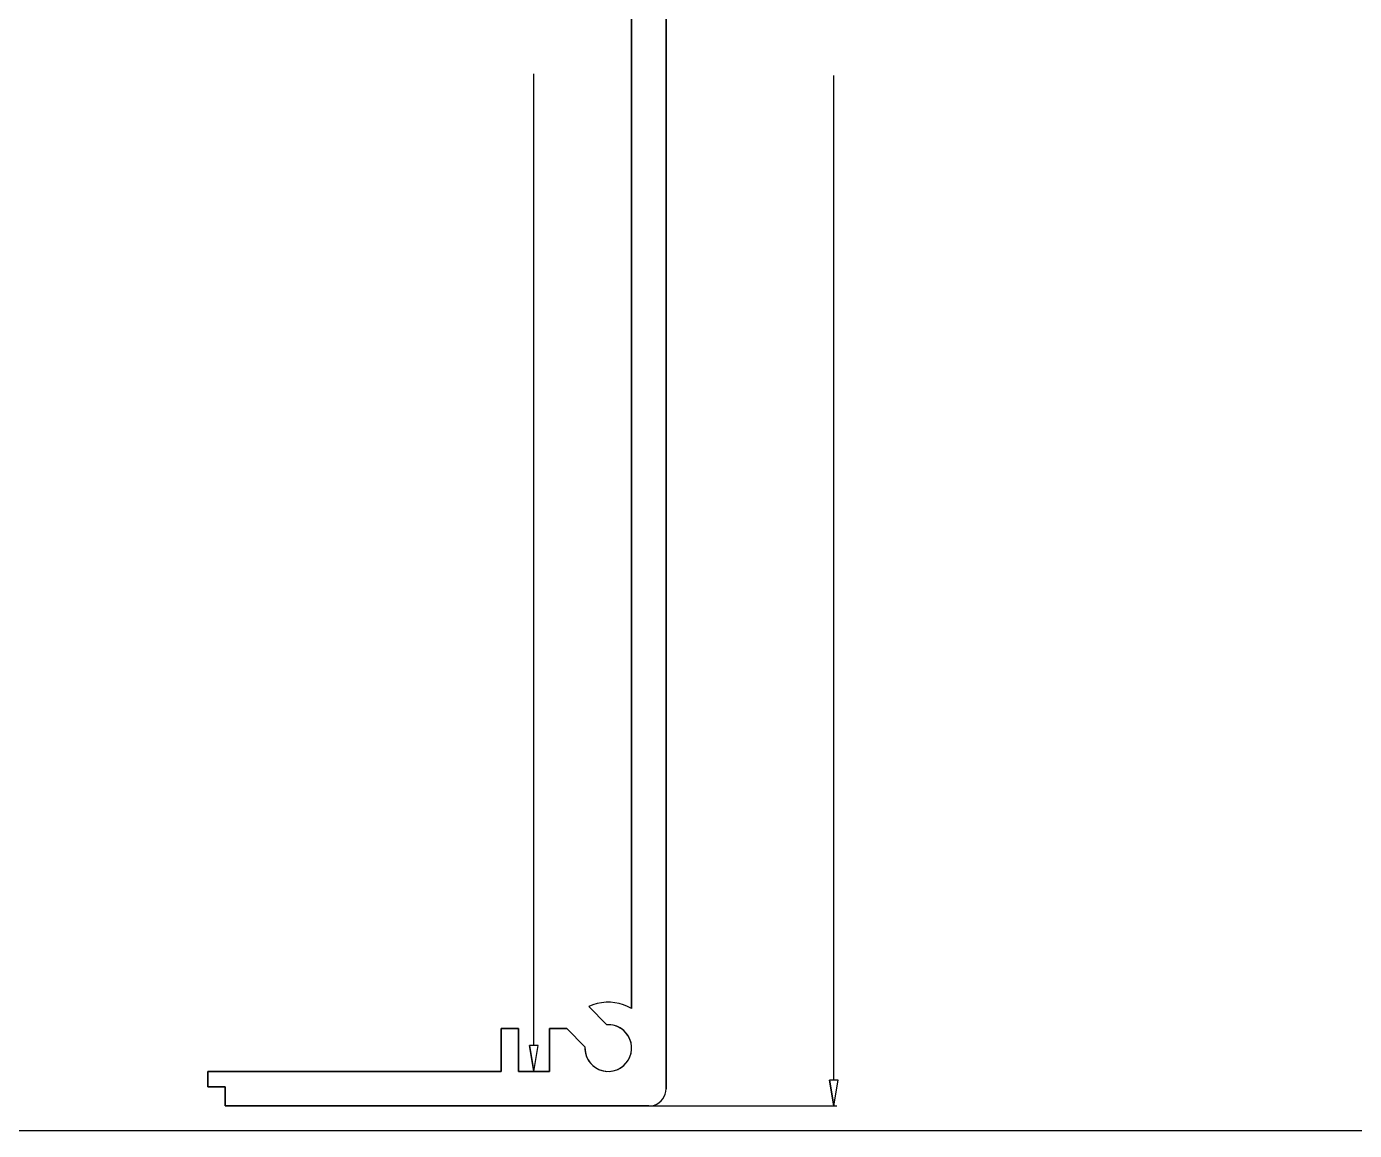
# Model space of a CAD drawing. Extents: x 0 to 21.1, y 0 to 5.7.
# Drawn here: x 7.605 to 10.562, y 0 to 2.458 of the extents above; entities that cross this region are included whole.
import ezdxf

# ---------------------------------------------------------------- set-up
doc = ezdxf.new("R2010")
doc.units = 0
doc.header["$MEASUREMENT"] = 0
doc.linetypes.add('AUSGEZOGEN', pattern=[0])
doc.layers.get('0').update_dxf_attribs({"linetype": 'AUSGEZOGEN'})

msp = doc.modelspace()

# ---------------------------------------------------------------- linework, layer by layer
for points in [[(0, 0), (21.125, 0), (21.125, 0), (21.125, 5.5556), (21.125, 5.5556), (0, 5.5556), (0, 0)], [(9.0298, 4.8307), (9.0298, 0.093)], [(9.0298, 0.093), (9.0298, 4.8307)], [(9.0298, 4.8307), (9.0298, 0.093)], [(9.0298, 0.093), (9.0298, 4.8307)], [(8.9528, 0.2713), (8.9528, 4.6523)], [(8.9528, 4.6523), (8.9528, 0.2713)], [(8.9528, 0.2713), (8.9528, 4.6523)], [(8.9528, 4.6523), (8.9528, 0.2713)], [(8.7352, 0.1893), (8.7352, 2.3528)], [(9.4029, 0.1122), (9.4029, 2.3496)], [(8.9528, 0.2713), (8.9438, 0.276), (8.9346, 0.2798), (8.9251, 0.2826), (8.9154, 0.2845), (8.9056, 0.2855), (8.8958, 0.2855), (8.886, 0.2845), (8.8763, 0.2826), (8.8667, 0.2797), (8.8574, 0.2759)], [(8.9528, 0.2713), (8.9438, 0.276), (8.9346, 0.2798), (8.9251, 0.2826), (8.9154, 0.2845), (8.9056, 0.2855), (8.8958, 0.2855), (8.886, 0.2845), (8.8763, 0.2826), (8.8667, 0.2797), (8.8574, 0.2759)], [(8.9528, 0.2713), (8.9438, 0.276), (8.9346, 0.2798), (8.9251, 0.2826), (8.9154, 0.2845), (8.9056, 0.2855), (8.8958, 0.2855), (8.886, 0.2845), (8.8763, 0.2826), (8.8667, 0.2797), (8.8574, 0.2759)], [(8.9528, 0.2713), (8.9438, 0.276), (8.9346, 0.2798), (8.9251, 0.2826), (8.9154, 0.2845), (8.9056, 0.2855), (8.8958, 0.2855), (8.886, 0.2845), (8.8763, 0.2826), (8.8667, 0.2797), (8.8574, 0.2759)], [(8.9528, 0.2713), (8.9438, 0.276), (8.9346, 0.2798), (8.9251, 0.2826), (8.9154, 0.2845), (8.9056, 0.2855), (8.8958, 0.2855), (8.886, 0.2845), (8.8763, 0.2826), (8.8667, 0.2797), (8.8574, 0.2759)], [(8.9528, 0.2713), (8.9438, 0.276), (8.9346, 0.2798), (8.9251, 0.2826), (8.9154, 0.2845), (8.9056, 0.2855), (8.8958, 0.2855), (8.886, 0.2845), (8.8763, 0.2826), (8.8667, 0.2797), (8.8574, 0.2759)], [(8.9528, 0.2713), (8.9438, 0.276), (8.9346, 0.2798), (8.9251, 0.2826), (8.9154, 0.2845), (8.9056, 0.2855), (8.8958, 0.2855), (8.886, 0.2845), (8.8763, 0.2826), (8.8667, 0.2797), (8.8574, 0.2759)], [(8.9528, 0.2713), (8.9438, 0.276), (8.9346, 0.2798), (8.9251, 0.2826), (8.9154, 0.2845), (8.9056, 0.2855), (8.8958, 0.2855), (8.886, 0.2845), (8.8763, 0.2826), (8.8667, 0.2797), (8.8574, 0.2759)], [(8.9528, 0.2713), (8.9438, 0.276), (8.9346, 0.2798), (8.9251, 0.2826), (8.9154, 0.2845), (8.9056, 0.2855), (8.8958, 0.2855), (8.886, 0.2845), (8.8763, 0.2826), (8.8667, 0.2797), (8.8574, 0.2759)], [(8.9528, 0.2713), (8.9438, 0.276), (8.9346, 0.2798), (8.9251, 0.2826), (8.9154, 0.2845), (8.9056, 0.2855), (8.8958, 0.2855), (8.886, 0.2845), (8.8763, 0.2826), (8.8667, 0.2797), (8.8574, 0.2759)], [(8.8979, 0.2354), (8.8574, 0.2759), (8.8979, 0.2354)], [(8.8574, 0.2759), (8.8574, 0.2759)], [(8.8979, 0.2354), (8.8574, 0.2759)], [(8.8574, 0.2759), (8.8979, 0.2354)], [(8.8713, 0.2812), (8.8713, 0.2812)], [(8.8878, 0.2847), (8.8878, 0.2847)], [(8.9046, 0.2855), (8.9046, 0.2855)], [(8.9214, 0.2835), (8.9214, 0.2835)], [(8.9376, 0.2787), (8.9376, 0.2787)], [(8.9528, 0.2713), (8.9528, 0.2713)], [(8.9528, 0.2713), (8.9528, 0.2713)], [(8.662, 0.1315), (8.662, 0.2269), (8.662, 0.1315)], [(8.662, 0.2269), (8.7005, 0.2269), (8.662, 0.2269)], [(8.662, 0.1315), (8.662, 0.2269)], [(8.662, 0.2269), (8.7005, 0.2269)], [(8.662, 0.2269), (8.662, 0.1315)], [(8.7005, 0.2269), (8.662, 0.2269)], [(8.7005, 0.2269), (8.7005, 0.1315), (8.7005, 0.2269)], [(8.7005, 0.2269), (8.7005, 0.1315)], [(8.7005, 0.1315), (8.7005, 0.2269)], [(8.7698, 0.1315), (8.7698, 0.2269), (8.7698, 0.1315)], [(8.7698, 0.2269), (8.8084, 0.2269), (8.7698, 0.2269)], [(8.7698, 0.1315), (8.7698, 0.2269)], [(8.7698, 0.2269), (8.8084, 0.2269)], [(8.7698, 0.2269), (8.7698, 0.1315)], [(8.8084, 0.2269), (8.7698, 0.2269)], [(8.8084, 0.2269), (8.8488, 0.1864), (8.8084, 0.2269)], [(8.8084, 0.2269), (8.8488, 0.1864)], [(8.8488, 0.1864), (8.8084, 0.2269)], [(8.8488, 0.1864), (8.8491, 0.1779), (8.8506, 0.1698), (8.8533, 0.1622), (8.8571, 0.1552), (8.862, 0.1488), (8.8678, 0.1433), (8.8743, 0.1387), (8.8816, 0.1351), (8.8895, 0.1327), (8.8979, 0.1316), (8.8979, 0.1316), (8.9063, 0.1318), (8.9144, 0.1333), (8.922, 0.136), (8.9291, 0.1399), (8.9354, 0.1447), (8.941, 0.1505), (8.9456, 0.1571), (8.9491, 0.1643), (8.9515, 0.1722), (8.9527, 0.1806), (8.9527, 0.1806), (8.9525, 0.1891), (8.9509, 0.1972), (8.9482, 0.2048), (8.9444, 0.2118), (8.9395, 0.2182), (8.9338, 0.2237), (8.9272, 0.2283), (8.9199, 0.2319), (8.912, 0.2343), (8.9037, 0.2354), (8.9037, 0.2354), (8.9031, 0.2354), (8.9025, 0.2355), (8.9019, 0.2355), (8.9013, 0.2355), (8.9008, 0.2355), (8.9002, 0.2355), (8.8996, 0.2355), (8.899, 0.2355), (8.8984, 0.2354), (8.8979, 0.2354)], [(8.8488, 0.1864), (8.8491, 0.1779), (8.8506, 0.1698), (8.8533, 0.1622), (8.8571, 0.1552), (8.862, 0.1488), (8.8678, 0.1433), (8.8743, 0.1387), (8.8816, 0.1351), (8.8895, 0.1327), (8.8979, 0.1316), (8.8979, 0.1316), (8.9063, 0.1318), (8.9144, 0.1333), (8.922, 0.136), (8.9291, 0.1399), (8.9354, 0.1447), (8.941, 0.1505), (8.9456, 0.1571), (8.9491, 0.1643), (8.9515, 0.1722), (8.9527, 0.1806), (8.9527, 0.1806), (8.9525, 0.1891), (8.9509, 0.1972), (8.9482, 0.2048), (8.9444, 0.2118), (8.9395, 0.2182), (8.9338, 0.2237), (8.9272, 0.2283), (8.9199, 0.2319), (8.912, 0.2343), (8.9037, 0.2354), (8.9037, 0.2354), (8.9031, 0.2354), (8.9025, 0.2355), (8.9019, 0.2355), (8.9013, 0.2355), (8.9008, 0.2355), (8.9002, 0.2355), (8.8996, 0.2355), (8.899, 0.2355), (8.8984, 0.2354), (8.8979, 0.2354)], [(8.8488, 0.1864), (8.8491, 0.1779), (8.8506, 0.1698), (8.8533, 0.1622), (8.8571, 0.1552), (8.862, 0.1488), (8.8678, 0.1433), (8.8743, 0.1387), (8.8816, 0.1351), (8.8895, 0.1327), (8.8979, 0.1316), (8.8979, 0.1316), (8.9063, 0.1318), (8.9144, 0.1333), (8.922, 0.136), (8.9291, 0.1399), (8.9354, 0.1447), (8.941, 0.1505), (8.9456, 0.1571), (8.9491, 0.1643), (8.9515, 0.1722), (8.9527, 0.1806), (8.9527, 0.1806), (8.9525, 0.1891), (8.9509, 0.1972), (8.9482, 0.2048), (8.9444, 0.2118), (8.9395, 0.2182), (8.9338, 0.2237), (8.9272, 0.2283), (8.9199, 0.2319), (8.912, 0.2343), (8.9037, 0.2354), (8.9037, 0.2354), (8.9031, 0.2354), (8.9025, 0.2355), (8.9019, 0.2355), (8.9013, 0.2355), (8.9008, 0.2355), (8.9002, 0.2355), (8.8996, 0.2355), (8.899, 0.2355), (8.8984, 0.2354), (8.8979, 0.2354)], [(8.8488, 0.1864), (8.8491, 0.1779), (8.8506, 0.1698), (8.8533, 0.1622), (8.8571, 0.1552), (8.862, 0.1488), (8.8678, 0.1433), (8.8743, 0.1387), (8.8816, 0.1351), (8.8895, 0.1327), (8.8979, 0.1316), (8.8979, 0.1316), (8.9063, 0.1318), (8.9144, 0.1333), (8.922, 0.136), (8.9291, 0.1399), (8.9354, 0.1447), (8.941, 0.1505), (8.9456, 0.1571), (8.9491, 0.1643), (8.9515, 0.1722), (8.9527, 0.1806), (8.9527, 0.1806), (8.9525, 0.1891), (8.9509, 0.1972), (8.9482, 0.2048), (8.9444, 0.2118), (8.9395, 0.2182), (8.9338, 0.2237), (8.9272, 0.2283), (8.9199, 0.2319), (8.912, 0.2343), (8.9037, 0.2354), (8.9037, 0.2354), (8.9031, 0.2354), (8.9025, 0.2355), (8.9019, 0.2355), (8.9013, 0.2355), (8.9008, 0.2355), (8.9002, 0.2355), (8.8996, 0.2355), (8.899, 0.2355), (8.8984, 0.2354), (8.8979, 0.2354)], [(8.8488, 0.1864), (8.8491, 0.1779), (8.8506, 0.1698), (8.8533, 0.1622), (8.8571, 0.1552), (8.862, 0.1488), (8.8678, 0.1433), (8.8743, 0.1387), (8.8816, 0.1351), (8.8895, 0.1327), (8.8979, 0.1316), (8.8979, 0.1316), (8.9063, 0.1318), (8.9144, 0.1333), (8.922, 0.136), (8.9291, 0.1399), (8.9354, 0.1447), (8.941, 0.1505), (8.9456, 0.1571), (8.9491, 0.1643), (8.9515, 0.1722), (8.9527, 0.1806), (8.9527, 0.1806), (8.9525, 0.1891), (8.9509, 0.1972), (8.9482, 0.2048), (8.9444, 0.2118), (8.9395, 0.2182), (8.9338, 0.2237), (8.9272, 0.2283), (8.9199, 0.2319), (8.912, 0.2343), (8.9037, 0.2354), (8.9037, 0.2354), (8.9031, 0.2354), (8.9025, 0.2355), (8.9019, 0.2355), (8.9013, 0.2355), (8.9008, 0.2355), (8.9002, 0.2355), (8.8996, 0.2355), (8.899, 0.2355), (8.8984, 0.2354), (8.8979, 0.2354)], [(8.8488, 0.1864), (8.8491, 0.1779), (8.8506, 0.1698), (8.8533, 0.1622), (8.8571, 0.1552), (8.862, 0.1488), (8.8678, 0.1433), (8.8743, 0.1387), (8.8816, 0.1351), (8.8895, 0.1327), (8.8979, 0.1316), (8.8979, 0.1316), (8.9063, 0.1318), (8.9144, 0.1333), (8.922, 0.136), (8.9291, 0.1399), (8.9354, 0.1447), (8.941, 0.1505), (8.9456, 0.1571), (8.9491, 0.1643), (8.9515, 0.1722), (8.9527, 0.1806), (8.9527, 0.1806), (8.9525, 0.1891), (8.9509, 0.1972), (8.9482, 0.2048), (8.9444, 0.2118), (8.9395, 0.2182), (8.9338, 0.2237), (8.9272, 0.2283), (8.9199, 0.2319), (8.912, 0.2343), (8.9037, 0.2354), (8.9037, 0.2354), (8.9031, 0.2354), (8.9025, 0.2355), (8.9019, 0.2355), (8.9013, 0.2355), (8.9008, 0.2355), (8.9002, 0.2355), (8.8996, 0.2355), (8.899, 0.2355), (8.8984, 0.2354), (8.8979, 0.2354)], [(8.8488, 0.1864), (8.8491, 0.1779), (8.8506, 0.1698), (8.8533, 0.1622), (8.8571, 0.1552), (8.862, 0.1488), (8.8678, 0.1433), (8.8743, 0.1387), (8.8816, 0.1351), (8.8895, 0.1327), (8.8979, 0.1316), (8.8979, 0.1316), (8.9063, 0.1318), (8.9144, 0.1333), (8.922, 0.136), (8.9291, 0.1399), (8.9354, 0.1447), (8.941, 0.1505), (8.9456, 0.1571), (8.9491, 0.1643), (8.9515, 0.1722), (8.9527, 0.1806), (8.9527, 0.1806), (8.9525, 0.1891), (8.9509, 0.1972), (8.9482, 0.2048), (8.9444, 0.2118), (8.9395, 0.2182), (8.9338, 0.2237), (8.9272, 0.2283), (8.9199, 0.2319), (8.912, 0.2343), (8.9037, 0.2354), (8.9037, 0.2354), (8.9031, 0.2354), (8.9025, 0.2355), (8.9019, 0.2355), (8.9013, 0.2355), (8.9008, 0.2355), (8.9002, 0.2355), (8.8996, 0.2355), (8.899, 0.2355), (8.8984, 0.2354), (8.8979, 0.2354)], [(8.8488, 0.1864), (8.8491, 0.1779), (8.8506, 0.1698), (8.8533, 0.1622), (8.8571, 0.1552), (8.862, 0.1488), (8.8678, 0.1433), (8.8743, 0.1387), (8.8816, 0.1351), (8.8895, 0.1327), (8.8979, 0.1316), (8.8979, 0.1316), (8.9063, 0.1318), (8.9144, 0.1333), (8.922, 0.136), (8.9291, 0.1399), (8.9354, 0.1447), (8.941, 0.1505), (8.9456, 0.1571), (8.9491, 0.1643), (8.9515, 0.1722), (8.9527, 0.1806), (8.9527, 0.1806), (8.9525, 0.1891), (8.9509, 0.1972), (8.9482, 0.2048), (8.9444, 0.2118), (8.9395, 0.2182), (8.9338, 0.2237), (8.9272, 0.2283), (8.9199, 0.2319), (8.912, 0.2343), (8.9037, 0.2354), (8.9037, 0.2354), (8.9031, 0.2354), (8.9025, 0.2355), (8.9019, 0.2355), (8.9013, 0.2355), (8.9008, 0.2355), (8.9002, 0.2355), (8.8996, 0.2355), (8.899, 0.2355), (8.8984, 0.2354), (8.8979, 0.2354)], [(8.8488, 0.1864), (8.8491, 0.1779), (8.8506, 0.1698), (8.8533, 0.1622), (8.8571, 0.1552), (8.862, 0.1488), (8.8678, 0.1433), (8.8743, 0.1387), (8.8816, 0.1351), (8.8895, 0.1327), (8.8979, 0.1316), (8.8979, 0.1316), (8.9063, 0.1318), (8.9144, 0.1333), (8.922, 0.136), (8.9291, 0.1399), (8.9354, 0.1447), (8.941, 0.1505), (8.9456, 0.1571), (8.9491, 0.1643), (8.9515, 0.1722), (8.9527, 0.1806), (8.9527, 0.1806), (8.9525, 0.1891), (8.9509, 0.1972), (8.9482, 0.2048), (8.9444, 0.2118), (8.9395, 0.2182), (8.9338, 0.2237), (8.9272, 0.2283), (8.9199, 0.2319), (8.912, 0.2343), (8.9037, 0.2354), (8.9037, 0.2354), (8.9031, 0.2354), (8.9025, 0.2355), (8.9019, 0.2355), (8.9013, 0.2355), (8.9008, 0.2355), (8.9002, 0.2355), (8.8996, 0.2355), (8.899, 0.2355), (8.8984, 0.2354), (8.8979, 0.2354)], [(8.8488, 0.1864), (8.8488, 0.1858), (8.8488, 0.1852), (8.8488, 0.1847), (8.8488, 0.1841), (8.8488, 0.1835), (8.8488, 0.1829), (8.8488, 0.1823), (8.8488, 0.1818), (8.8488, 0.1812), (8.8488, 0.1806), (8.8488, 0.1806), (8.85, 0.1722), (8.8524, 0.1643), (8.856, 0.1571), (8.8606, 0.1505), (8.8661, 0.1447), (8.8724, 0.1399), (8.8795, 0.136), (8.8871, 0.1333), (8.8952, 0.1318), (8.9037, 0.1316), (8.9037, 0.1316), (8.912, 0.1327), (8.9199, 0.1351), (8.9272, 0.1387), (8.9338, 0.1433), (8.9395, 0.1488), (8.9444, 0.1552), (8.9482, 0.1622), (8.9509, 0.1698), (8.9525, 0.1779), (8.9527, 0.1864), (8.9527, 0.1864), (8.9515, 0.1948), (8.9491, 0.2027), (8.9456, 0.2099), (8.941, 0.2165), (8.9354, 0.2223), (8.9291, 0.2271), (8.922, 0.231), (8.9144, 0.2337), (8.9063, 0.2352), (8.8979, 0.2354)], [(8.8979, 0.2354), (8.8979, 0.2354)], [(8.9008, 0.2355), (8.9008, 0.2355)], [(8.9458, 0.2095), (8.9458, 0.2095)], [(8.7255, 0.1893), (8.7352, 0.1315), (8.7255, 0.1893), (8.7352, 0.1315), (8.7352, 0.1315), (8.7255, 0.1893), (8.7352, 0.1315), (8.7448, 0.1893), (8.7255, 0.1893)], [(8.8488, 0.1864), (8.8488, 0.1864)], [(8.8557, 0.1575), (8.8557, 0.1575)], [(8.9458, 0.1575), (8.9458, 0.1575)], [(8.0091, 0.0968), (8.0091, 0.1315), (8.0091, 0.0968)], [(8.0091, 0.1315), (8.662, 0.1315), (8.0091, 0.1315)], [(8.0091, 0.0968), (8.0091, 0.1315)], [(8.0091, 0.1315), (8.662, 0.1315)], [(8.0091, 0.1315), (8.0091, 0.0968)], [(8.662, 0.1315), (8.0091, 0.1315)], [(8.7005, 0.1315), (8.7698, 0.1315), (8.7005, 0.1315)], [(8.7005, 0.1315), (8.7698, 0.1315)], [(8.7698, 0.1315), (8.7005, 0.1315)], [(8.7328, 0.1315), (8.7282, 0.1315)], [(8.9008, 0.1315), (8.9008, 0.1315)], [(8.0476, 0.0968), (8.0091, 0.0968), (8.0476, 0.0968)], [(8.0476, 0.0968), (8.0091, 0.0968)], [(8.0091, 0.0968), (8.0476, 0.0968)], [(8.0476, 0.0545), (8.0476, 0.0968), (8.0476, 0.0545)], [(8.0476, 0.0545), (8.0476, 0.0968)], [(8.0476, 0.0968), (8.0476, 0.0545)], [(8.9913, 0.0545), (8.9975, 0.055), (9.0035, 0.0564), (9.009, 0.0588), (9.014, 0.0619), (9.0185, 0.0657), (9.0224, 0.0702), (9.0255, 0.0753), (9.0278, 0.0808), (9.0293, 0.0867), (9.0298, 0.093)], [(8.9913, 0.0545), (8.9975, 0.055), (9.0035, 0.0564), (9.009, 0.0588), (9.014, 0.0619), (9.0185, 0.0657), (9.0224, 0.0702), (9.0255, 0.0753), (9.0278, 0.0808), (9.0293, 0.0867), (9.0298, 0.093)], [(8.9913, 0.0545), (8.9975, 0.055), (9.0035, 0.0564), (9.009, 0.0588), (9.014, 0.0619), (9.0185, 0.0657), (9.0224, 0.0702), (9.0255, 0.0753), (9.0278, 0.0808), (9.0293, 0.0867), (9.0298, 0.093)], [(8.9913, 0.0545), (8.9975, 0.055), (9.0035, 0.0564), (9.009, 0.0588), (9.014, 0.0619), (9.0185, 0.0657), (9.0224, 0.0702), (9.0255, 0.0753), (9.0278, 0.0808), (9.0293, 0.0867), (9.0298, 0.093)], [(8.9913, 0.0545), (8.9975, 0.055), (9.0035, 0.0564), (9.009, 0.0588), (9.014, 0.0619), (9.0185, 0.0657), (9.0224, 0.0702), (9.0255, 0.0753), (9.0278, 0.0808), (9.0293, 0.0867), (9.0298, 0.093)], [(8.9913, 0.0545), (8.9975, 0.055), (9.0035, 0.0564), (9.009, 0.0588), (9.014, 0.0619), (9.0185, 0.0657), (9.0224, 0.0702), (9.0255, 0.0753), (9.0278, 0.0808), (9.0293, 0.0867), (9.0298, 0.093)], [(8.9913, 0.0545), (8.9975, 0.055), (9.0035, 0.0564), (9.009, 0.0588), (9.014, 0.0619), (9.0185, 0.0657), (9.0224, 0.0702), (9.0255, 0.0753), (9.0278, 0.0808), (9.0293, 0.0867), (9.0298, 0.093)], [(8.9913, 0.0545), (8.9975, 0.055), (9.0035, 0.0564), (9.009, 0.0588), (9.014, 0.0619), (9.0185, 0.0657), (9.0224, 0.0702), (9.0255, 0.0753), (9.0278, 0.0808), (9.0293, 0.0867), (9.0298, 0.093)], [(8.9913, 0.0545), (8.9975, 0.055), (9.0035, 0.0564), (9.009, 0.0588), (9.014, 0.0619), (9.0185, 0.0657), (9.0224, 0.0702), (9.0255, 0.0753), (9.0278, 0.0808), (9.0293, 0.0867), (9.0298, 0.093)], [(8.9913, 0.0545), (8.9975, 0.055), (9.0035, 0.0564), (9.009, 0.0588), (9.014, 0.0619), (9.0185, 0.0657), (9.0224, 0.0702), (9.0255, 0.0753), (9.0278, 0.0808), (9.0293, 0.0867), (9.0298, 0.093)], [(9.0298, 0.093), (9.0298, 0.093)], [(9.3933, 0.1122), (9.4029, 0.0545), (9.3933, 0.1122), (9.4029, 0.0545), (9.4029, 0.0545), (9.3933, 0.1122), (9.4029, 0.0545), (9.4125, 0.1122), (9.3933, 0.1122)], [(9.0246, 0.0737), (9.0246, 0.0737)], [(8.9913, 0.0545), (8.0476, 0.0545), (8.9913, 0.0545)], [(8.9913, 0.0545), (8.0476, 0.0545)], [(8.0476, 0.0545), (8.9913, 0.0545)], [(8.5218, 0.0545), (9.4098, 0.0545)], [(8.9913, 0.0545), (8.9913, 0.0545)], [(8.9913, 0.0545), (8.9913, 0.0545)]]:
    msp.add_lwpolyline(points)

doc.saveas('drawing.dxf')
